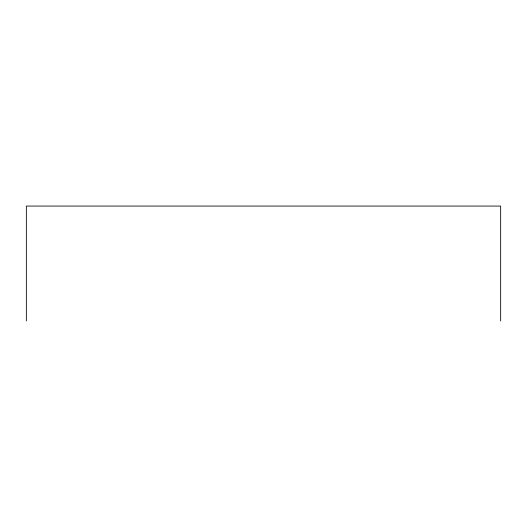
<?xml version="1.0" encoding="UTF-8"?>
<svg xmlns="http://www.w3.org/2000/svg" width="527" height="527" viewBox="0 0 527 527"><rect width="100%" height="100%" fill="white"/><g stroke="black" fill="none" stroke-linecap="round" stroke-linejoin="round"><path stroke-width="0.79" d="M500.65 320.936L500.65 206.064L26.35 206.064L26.35 320.936"/></g></svg>
